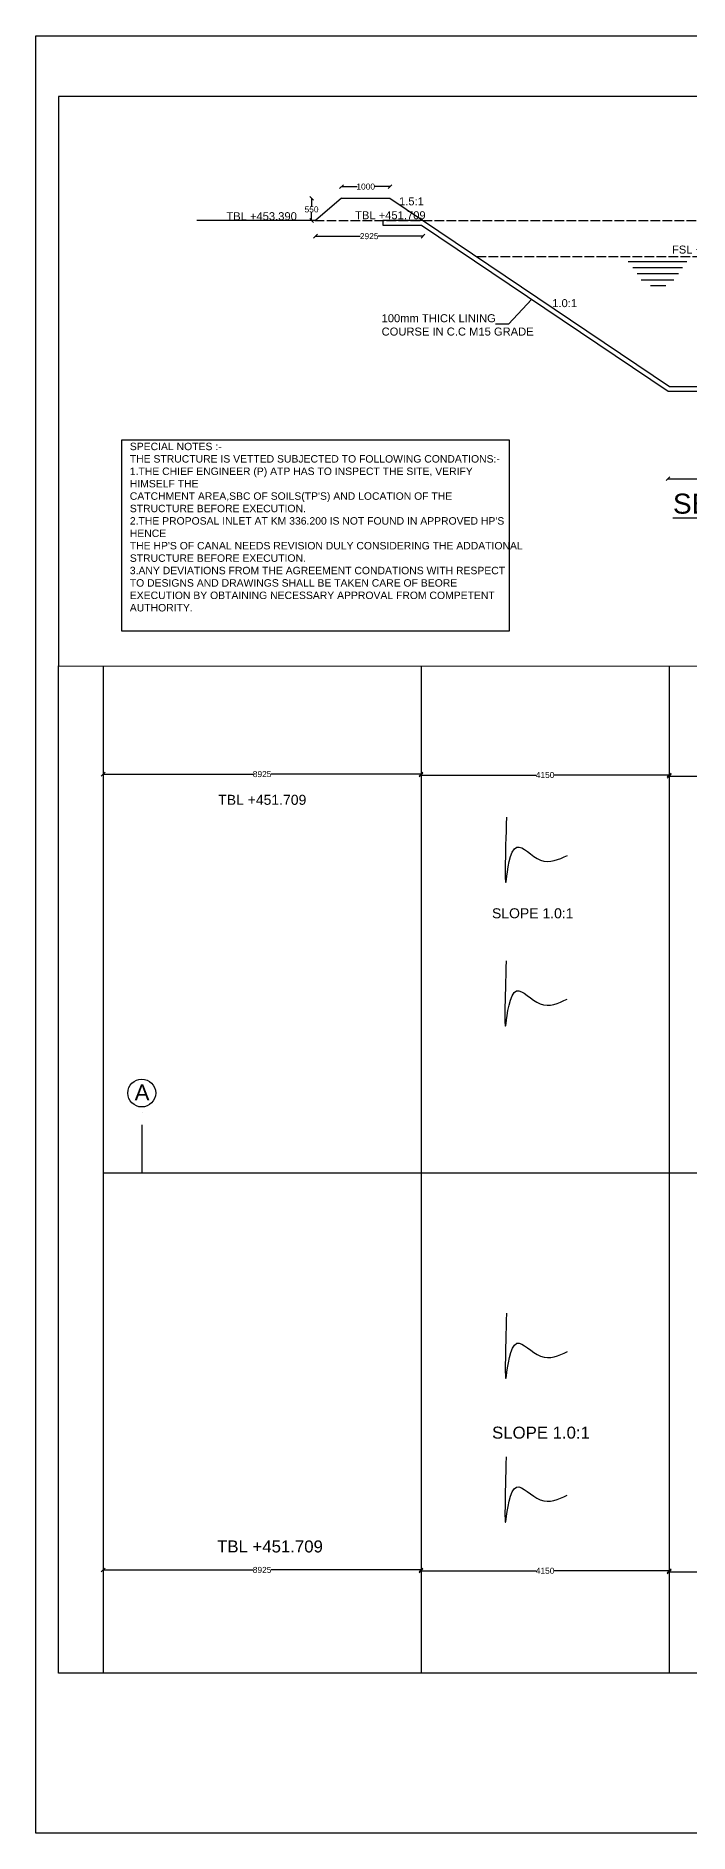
# Model space of a CAD drawing. Header units: millimetres. Extents: x 5124 to 3345871, y 2311 to 45968935.
# Drawn here: x 3264110 to 3280444, y 45924010 to 45968935 of the extents above; entities that cross this region are included whole.
import ezdxf

# ---------------------------------------------------------------- set-up
doc = ezdxf.new("R2010")
doc.units = ezdxf.units.MM
doc.header["$MEASUREMENT"] = 0
doc.linetypes.add('ACAD_ISO02W100', pattern=[15, 12, -3])
doc.linetypes.add('ACAD_ISO10W100', pattern=[18, 12, -3, 0, -3])
for name, color, linetype in [('DIMENSION', 7, 'Continuous'), ('DRAWING', 7, 'Continuous'), ('TEXT', 7, 'Continuous')]:
    doc.layers.add(name, color=color, linetype=linetype)
doc.styles.get("Standard").update_dxf_attribs({"font": 'arial.ttf', "height": 150})
doc.dimstyles.get("Standard").update_dxf_attribs({"dimtxt": 200, "dimasz": 110, "dimexe": 0.18, "dimexo": 0.0625, "dimgap": 0.09, "dimtad": 0, "dimtih": 1, "dimtoh": 1, "dimdec": 0, "dimzin": 0, "dimdsep": 46, "dimtxsty": 'Standard', "dimblk": 'OBLIQUE', "dimcen": 0.09, "dimse1": 1, "dimse2": 1, "dimadec": 0, "dimazin": 0, "dimtfac": 1, "dimtdec": 0, "dimtofl": 0, "dimtmove": 0, "dimatfit": 3, "dimfxl": 1, "dimtolj": 1, "dimtzin": 0, "dimarcsym": 0})

# ---------------------------------------------------------------- blocks, each defined once
blk = doc.blocks.new('_Oblique')
at = {"color": 0, "linetype": 'ByBlock', "lineweight": -2}
blk.add_line((-0.5, -0.5), (0.5, 0.5), dxfattribs=at)
blk = doc.blocks.new('*D34')
at = {"layer": 'Defpoints', "color": 0, "transparency": 16777216}
for p in [(3272964, 45965169), (3271751, 45964876), (3272964, 45964876)]:
    blk.add_point(p, dxfattribs=at)
at = {"layer": 'DIMENSION', "color": 0, "lineweight": -2, "transparency": 16777216}
for p, q in [((3271751, 45965169), (3272141, 45965169)), ((3272964, 45965169), (3272574, 45965169))]:
    blk.add_line(p, q, dxfattribs=at)
at = {"layer": 'DIMENSION', "color": 0, "lineweight": -2, "transparency": 16777216, "xscale": 95, "yscale": 95, "zscale": 95, "rotation": 180}
blk.add_blockref('_Oblique', (3271751, 45965169), dxfattribs=at)
at = {"layer": 'DIMENSION', "color": 0, "lineweight": -2, "transparency": 16777216, "xscale": 95, "yscale": 95, "zscale": 95}
blk.add_blockref('_Oblique', (3272964, 45965169), dxfattribs=at)
at = {"layer": 'DIMENSION', "color": 0, "transparency": 16777216, "insert": (3272357, 45965169), "char_height": 150, "attachment_point": 5}
blk.add_mtext('\\A1;1000', dxfattribs=at)
blk = doc.blocks.new('*D35')
at = {"layer": 'Defpoints', "color": 0, "transparency": 16777216}
for p in [(3271100, 45964320), (3273789, 45964320), (3273789, 45963929)]:
    blk.add_point(p, dxfattribs=at)
at = {"layer": 'DIMENSION', "color": 0, "lineweight": -2, "transparency": 16777216}
for p, q in [((3271100, 45963929), (3272219, 45963929)), ((3273789, 45963929), (3272670, 45963929))]:
    blk.add_line(p, q, dxfattribs=at)
at = {"layer": 'DIMENSION', "color": 0, "lineweight": -2, "transparency": 16777216, "xscale": 95, "yscale": 95, "zscale": 95, "rotation": 180}
blk.add_blockref('_Oblique', (3271100, 45963929), dxfattribs=at)
at = {"layer": 'DIMENSION', "color": 0, "lineweight": -2, "transparency": 16777216, "xscale": 95, "yscale": 95, "zscale": 95}
blk.add_blockref('_Oblique', (3273789, 45963929), dxfattribs=at)
at = {"layer": 'DIMENSION', "color": 0, "transparency": 16777216, "insert": (3272444, 45963929), "char_height": 150, "attachment_point": 5}
blk.add_mtext('\\A1;2925', dxfattribs=at)
blk = doc.blocks.new('*D36')
at = {"layer": 'Defpoints', "color": 0, "transparency": 16777216}
for p in [(3271003, 45964876), (3271751, 45964876), (3271575, 45964320)]:
    blk.add_point(p, dxfattribs=at)
at = {"layer": 'DIMENSION', "color": 0, "lineweight": -2, "transparency": 16777216}
for p, q in [((3271003, 45964876), (3271003, 45964675)), ((3271003, 45964320), (3271003, 45964521))]:
    blk.add_line(p, q, dxfattribs=at)
at = {"layer": 'DIMENSION', "color": 0, "lineweight": -2, "transparency": 16777216, "xscale": 95, "yscale": 95, "zscale": 95}
for p, rotation in [((3271003, 45964876), 90), ((3271003, 45964320), 270)]:
    blk.add_blockref('_Oblique', p, dxfattribs=dict(at, rotation=rotation))
at = {"layer": 'DIMENSION', "color": 0, "transparency": 16777216, "insert": (3271003, 45964598), "char_height": 150, "attachment_point": 5}
blk.add_mtext('\\A1;550', dxfattribs=at)
blk = doc.blocks.new('*D87')
at = {"layer": 'Defpoints', "color": 0, "transparency": 16777216}
for p in [(3265792, 45950481), (3273740, 45950481), (3273740, 45950481)]:
    blk.add_point(p, dxfattribs=at)
at = {"layer": 'DIMENSION', "color": 0, "lineweight": -2, "transparency": 16777216}
for p, q in [((3265792, 45950481), (3269541, 45950481)), ((3273740, 45950481), (3269991, 45950481))]:
    blk.add_line(p, q, dxfattribs=at)
at = {"layer": 'DIMENSION', "color": 0, "lineweight": -2, "transparency": 16777216, "xscale": 95, "yscale": 95, "zscale": 95, "rotation": 180}
blk.add_blockref('_Oblique', (3265792, 45950481), dxfattribs=at)
at = {"layer": 'DIMENSION', "color": 0, "lineweight": -2, "transparency": 16777216, "xscale": 95, "yscale": 95, "zscale": 95}
blk.add_blockref('_Oblique', (3273740, 45950481), dxfattribs=at)
at = {"layer": 'DIMENSION', "color": 0, "transparency": 16777216, "insert": (3269766, 45950481), "char_height": 150, "attachment_point": 5}
blk.add_mtext('\\A1;8925', dxfattribs=at)
blk = doc.blocks.new('*D88')
at = {"layer": 'Defpoints', "color": 0, "transparency": 16777216}
for p in [(3273740, 45950748), (3279946, 45950748), (3279946, 45950459)]:
    blk.add_point(p, dxfattribs=at)
at = {"layer": 'DIMENSION', "color": 0, "lineweight": -2, "transparency": 16777216}
for p, q in [((3273740, 45950459), (3276616, 45950459)), ((3279946, 45950459), (3277070, 45950459))]:
    blk.add_line(p, q, dxfattribs=at)
at = {"layer": 'DIMENSION', "color": 0, "lineweight": -2, "transparency": 16777216, "xscale": 95, "yscale": 95, "zscale": 95, "rotation": 180}
blk.add_blockref('_Oblique', (3273740, 45950459), dxfattribs=at)
at = {"layer": 'DIMENSION', "color": 0, "lineweight": -2, "transparency": 16777216, "xscale": 95, "yscale": 95, "zscale": 95}
blk.add_blockref('_Oblique', (3279946, 45950459), dxfattribs=at)
at = {"layer": 'DIMENSION', "color": 0, "transparency": 16777216, "insert": (3276843, 45950459), "char_height": 150, "attachment_point": 5}
blk.add_mtext('\\A1;4150', dxfattribs=at)
blk = doc.blocks.new('*D89')
at = {"layer": 'Defpoints', "color": 0, "transparency": 16777216}
for p in [(3279946, 45950748), (3290283, 45950748), (3290283, 45950432)]:
    blk.add_point(p, dxfattribs=at)
at = {"layer": 'DIMENSION', "color": 0, "lineweight": -2, "transparency": 16777216}
for p, q in [((3279946, 45950432), (3283296, 45950432)), ((3290283, 45950432), (3286933, 45950432))]:
    blk.add_line(p, q, dxfattribs=at)
at = {"layer": 'DIMENSION', "color": 0, "lineweight": -2, "transparency": 16777216, "xscale": 95, "yscale": 95, "zscale": 95, "rotation": 180}
blk.add_blockref('_Oblique', (3279946, 45950432), dxfattribs=at)
at = {"layer": 'DIMENSION', "color": 0, "lineweight": -2, "transparency": 16777216, "xscale": 95, "yscale": 95, "zscale": 95}
blk.add_blockref('_Oblique', (3290283, 45950432), dxfattribs=at)
at = {"layer": 'DIMENSION', "color": 0, "transparency": 16777216, "insert": (3285115, 45950432), "char_height": 150, "attachment_point": 5}
blk.add_mtext('\\A1;11400 (NORMAL CANAL BED WIDTH)', dxfattribs=at)
blk = doc.blocks.new('*D92')
at = {"layer": 'Defpoints', "color": 0, "transparency": 16777216}
for p in [(3265792, 45930587), (3273740, 45930587), (3273740, 45930587)]:
    blk.add_point(p, dxfattribs=at)
at = {"layer": 'DIMENSION', "color": 0, "lineweight": -2, "transparency": 16777216}
for p, q in [((3265792, 45930587), (3269541, 45930587)), ((3273740, 45930587), (3269991, 45930587))]:
    blk.add_line(p, q, dxfattribs=at)
at = {"layer": 'DIMENSION', "color": 0, "lineweight": -2, "transparency": 16777216, "xscale": 95, "yscale": 95, "zscale": 95, "rotation": 180}
blk.add_blockref('_Oblique', (3265792, 45930587), dxfattribs=at)
at = {"layer": 'DIMENSION', "color": 0, "lineweight": -2, "transparency": 16777216, "xscale": 95, "yscale": 95, "zscale": 95}
blk.add_blockref('_Oblique', (3273740, 45930587), dxfattribs=at)
at = {"layer": 'DIMENSION', "color": 0, "transparency": 16777216, "insert": (3269766, 45930587), "char_height": 150, "attachment_point": 5}
blk.add_mtext('\\A1;8925', dxfattribs=at)
blk = doc.blocks.new('*D93')
at = {"layer": 'Defpoints', "color": 0, "transparency": 16777216}
for p in [(3273740, 45930854), (3279946, 45930854), (3279946, 45930565)]:
    blk.add_point(p, dxfattribs=at)
at = {"layer": 'DIMENSION', "color": 0, "lineweight": -2, "transparency": 16777216}
for p, q in [((3273740, 45930565), (3276616, 45930565)), ((3279946, 45930565), (3277070, 45930565))]:
    blk.add_line(p, q, dxfattribs=at)
at = {"layer": 'DIMENSION', "color": 0, "lineweight": -2, "transparency": 16777216, "xscale": 95, "yscale": 95, "zscale": 95, "rotation": 180}
blk.add_blockref('_Oblique', (3273740, 45930565), dxfattribs=at)
at = {"layer": 'DIMENSION', "color": 0, "lineweight": -2, "transparency": 16777216, "xscale": 95, "yscale": 95, "zscale": 95}
blk.add_blockref('_Oblique', (3279946, 45930565), dxfattribs=at)
at = {"layer": 'DIMENSION', "color": 0, "transparency": 16777216, "insert": (3276843, 45930565), "char_height": 150, "attachment_point": 5}
blk.add_mtext('\\A1;4150', dxfattribs=at)
blk = doc.blocks.new('*D94')
at = {"layer": 'Defpoints', "color": 0, "transparency": 16777216}
for p in [(3279946, 45930854), (3290283, 45930854), (3290283, 45930539)]:
    blk.add_point(p, dxfattribs=at)
at = {"layer": 'TEXT', "color": 0, "lineweight": -2, "transparency": 16777216}
for p, q in [((3279946, 45930539), (3283296, 45930539)), ((3290283, 45930539), (3286933, 45930539))]:
    blk.add_line(p, q, dxfattribs=at)
at = {"layer": 'TEXT', "color": 0, "lineweight": -2, "transparency": 16777216, "xscale": 95, "yscale": 95, "zscale": 95, "rotation": 180}
blk.add_blockref('_Oblique', (3279946, 45930539), dxfattribs=at)
at = {"layer": 'TEXT', "color": 0, "lineweight": -2, "transparency": 16777216, "xscale": 95, "yscale": 95, "zscale": 95}
blk.add_blockref('_Oblique', (3290283, 45930539), dxfattribs=at)
at = {"layer": 'TEXT', "color": 0, "transparency": 16777216, "insert": (3285115, 45930539), "char_height": 150, "attachment_point": 5}
blk.add_mtext('\\A1;11400 (NORMAL CANAL BED WIDTH)', dxfattribs=at)
blk = doc.blocks.new('*D120')
at = {"layer": 'Defpoints', "color": 0, "transparency": 16777216}
for p in [(3279919, 45960058), (3290471, 45959745), (3290471, 45957866)]:
    blk.add_point(p, dxfattribs=at)
at = {"layer": 'TEXT', "color": 0, "lineweight": -2, "transparency": 16777216}
for p, q in [((3279919, 45957866), (3284920, 45957866)), ((3290471, 45957866), (3285470, 45957866))]:
    blk.add_line(p, q, dxfattribs=at)
at = {"layer": 'TEXT', "color": 0, "lineweight": -2, "transparency": 16777216, "xscale": 95, "yscale": 95, "zscale": 95, "rotation": 180}
blk.add_blockref('_Oblique', (3279919, 45957866), dxfattribs=at)
at = {"layer": 'TEXT', "color": 0, "lineweight": -2, "transparency": 16777216, "xscale": 95, "yscale": 95, "zscale": 95}
blk.add_blockref('_Oblique', (3290471, 45957866), dxfattribs=at)
at = {"layer": 'TEXT', "color": 0, "transparency": 16777216, "insert": (3285195, 45957866), "char_height": 150, "attachment_point": 5}
blk.add_mtext('\\A1;11400', dxfattribs=at)

msp = doc.modelspace()

# ---------------------------------------------------------------- linework, layer by layer
at = {"layer": 'DIMENSION'}
msp.add_lwpolyline([(3312823.9, 45953181.5), (3312823.9, 45967422.7), (3264670.7, 45967422.7), (3264670.7, 45953189.9)], dxfattribs=at)
msp.add_circle((3266757.2, 45942508.6), 347.7, dxfattribs=at)
at = {"layer": 'DRAWING'}
msp.add_lwpolyline([(3264109.7, 45968935), (3345870.9, 45968935), (3345870.9, 45924009.6), (3264109.7, 45924009.6)], close=True, dxfattribs=at)
for points in [[(3271750.7, 45964875.7), (3271099.6, 45964320.3)], [(3271750.7, 45964875.7), (3272964, 45964875.7)], [(3272964, 45964875.7), (3272964, 45964875.7), (3279953.5, 45960170), (3282637, 45960170), (3283476.2, 45959857.9), (3290444.1, 45959857.9), (3299321.1, 45964318.6), (3299900.6, 45964318.6), (3300326.6, 45964099.4), (3302300.9, 45964099.4)], [(3271080.8, 45964320.4), (3268130, 45964320.4)], [(3272789.2, 45964320.4), (3272789.2, 45964207.9)], [(3273788.8, 45964320.4), (3272789.2, 45964320.4)], [(3272789.2, 45964207.9), (3273754.5, 45964207.9), (3279919.2, 45960057.6), (3282616.7, 45960057.6), (3283456, 45959745.4), (3290470.8, 45959745.4), (3299347.8, 45964206.1), (3299873.4, 45964206.1), (3300299.4, 45963986.9), (3302300.9, 45963986.9)], [(3278923.8, 45963292.5), (3280391, 45963292.5)], [(3279037.1, 45963144), (3280283.2, 45963144)], [(3279146.9, 45962994.4), (3280181.3, 45962994.4)], [(3279244.8, 45962840.8), (3280065.5, 45962840.8)], [(3279475.6, 45962696.7), (3279861.6, 45962696.7)], [(3290282.7, 45953181.5), (3312823.9, 45953181.5), (3312823.9, 45928005), (3264670.7, 45928005), (3264670.7, 45953189.9), (3290282.7, 45953181.5)], [(3265791.9, 45953189.5), (3265791.9, 45928005)], [(3273740.2, 45953186.9), (3273740.2, 45928005)], [(3279946.4, 45953184.9), (3279946.4, 45928005)]]:
    msp.add_lwpolyline(points, dxfattribs=at)
at = {"layer": 'DRAWING', "linetype": 'ACAD_ISO02W100', "ltscale": 20}
for points in [[(3271080.8, 45964320.4), (3296479.8, 45964317.3)], [(3275127.5, 45963419.1), (3295150.6, 45963416.4)]]:
    msp.add_lwpolyline(points, dxfattribs=at)
at = {"layer": 'DRAWING', "linetype": 'ACAD_ISO10W100', "ltscale": 100}
msp.add_lwpolyline([(3266762.6, 45940515), (3266762.6, 45942160.4)], dxfattribs=at)
at = {"layer": 'DRAWING'}
for points in [[(3275877.6, 45937005), (3275877.6, 45935442), (3276139.4, 45936252.7), (3276731.6, 45935930.6), (3277406.8, 45936048.9)], [(3275869.9, 45933412.2), (3275869.9, 45931849.3), (3276131.8, 45932660), (3276723.9, 45932337.8), (3277399.2, 45932456.1)]]:
    msp.add_spline(points, degree=3, dxfattribs=at)
at = {"layer": 'TEXT'}
msp.add_lwpolyline([(3266255.6, 45958835.8), (3275941.2, 45958835.8), (3275941.2, 45954054.5), (3266255.6, 45954054.5)], close=True, dxfattribs=at)
msp.add_lwpolyline([(3265779.2, 45940515), (3311922.8, 45940515), (3311922.8, 45942128.8)], dxfattribs=at)
for points in [[(3275875.2, 45949406.5), (3275875.2, 45947843.6), (3276137, 45948654.3), (3276729.1, 45948332.1), (3277404.4, 45948450.4)], [(3275867.5, 45945813.8), (3275867.5, 45944250.8), (3276129.4, 45945061.5), (3276721.5, 45944739.4), (3277396.8, 45944857.7)]]:
    msp.add_spline(points, degree=3, dxfattribs=at)

# ---------------------------------------------------------------- texts
at = {"layer": 'TEXT', "color": 7}
msp.add_text('%%USECTIONAL ELEVATION (A-A)', height=501.297, dxfattribs=at).set_placement((3280040, 45956991.8))
at = {"layer": 'TEXT', "attachment_point": 1}
for s, insert, char_height, width in [('TBL +453.390', (3268872.3, 45964528.5), 200, 1904.27), ('TBL +451.709', (3272091.6, 45964552.7), 200, 1904.27), ('1.5:1', (3273190.2, 45964900.7), 200, 572.123), ('FSL +450.809', (3280017.1, 45963694.5), 200, 1904.27), ('1.0:1', (3277021.1, 45962355.2), 200, 572.123), ('100mm THICK LINING COURSE IN C.C M15 GRADE', (3272753.9, 45961978.1), 200, 3937.409), ("SPECIAL NOTES :- \\PTHE STRUCTURE IS VETTED SUBJECTED TO FOLLOWING CONDATIONS:-\\P1.THE CHIEF ENGINEER (P) ATP HAS TO INSPECT THE SITE, VERIFY HIMSELF THE \\PCATCHMENT AREA,SBC OF SOILS(TP'S) AND LOCATION OF THE STRUCTURE BEFORE EXECUTION.\\P2.THE PROPOSAL INLET AT KM 336.200 IS NOT FOUND IN APPROVED HP'S HENCE \\PTHE HP'S OF CANAL NEEDS REVISION DULY CONSIDERING THE ADDATIONAL\\PSTRUCTURE BEFORE EXECUTION.\\P3.ANY DEVIATIONS FROM THE AGREEMENT CONDATIONS WITH RESPECT TO DESIGNS AND DRAWINGS SHALL BE TAKEN CARE OF BEORE EXECUTION BY OBTAINING NECESSARY APPROVAL FROM COMPETENT AUTHORITY.", (3266457.7, 45958766), 186.0481, 9576.777), ('TBL +451.709', (3268668.3, 45949964.4), 250, 4444.064), ('SLOPE 1.0:1', (3275515.2, 45947127.7), 250, 4444.064), ('A', (3266577.6, 45942723.3), 400, 4502.224), ('SLOPE 1.0:1', (3275517.6, 45934169.4), 300, 2497.634), ('TBL +451.709', (3268641.6, 45931324.7), 300, 3266.677)]:
    msp.add_mtext(s, dxfattribs=dict(at, insert=insert, char_height=char_height, width=width))

# ---------------------------------------------------------------- dimensions: what is measured, and where the dimension line sits
at = {"layer": 'DIMENSION'}
for base, p1, p2, text, override, picture, middle in [((3272964, 45965168.8), (3271750.7, 45964875.7), (3272964, 45964875.7), '1000', {"dimasz": 95, "dimarcsym": 1}, '*D34', (3272357.3, 45965168.8)), ((3273789.3, 45963928.6), (3271099.6, 45964320.3), (3273789.3, 45964320), '2925', {"dimasz": 95, "dimarcsym": 1}, '*D35', (3272444.5, 45963928.6)), ((3290282.7, 45950432.5), (3279946.4, 45950748.2), (3290282.7, 45950748.2), '11400 (NORMAL CANAL BED WIDTH)', {"dimtxt": 150, "dimasz": 95, "dimarcsym": 1}, '*D89', (3285114.6, 45950432.5)), ((3273740.2, 45950481), (3265791.9, 45950481), (3273740.2, 45950481), '8925', {"dimtxt": 150, "dimasz": 95, "dimarcsym": 1}, '*D87', (3269766, 45950481)), ((3279946.4, 45950458.6), (3273740.2, 45950748.2), (3279946.4, 45950748.2), '4150', {"dimtxt": 150, "dimasz": 95, "dimarcsym": 1}, '*D88', (3276843.3, 45950458.6)), ((3279946.4, 45930564.8), (3273740.2, 45930854.4), (3279946.4, 45930854.4), '4150', {"dimtxt": 150, "dimasz": 95, "dimarcsym": 1}, '*D93', (3276843.3, 45930564.8)), ((3273740.2, 45930587.2), (3265791.9, 45930587.2), (3273740.2, 45930587.2), '8925', {"dimtxt": 150, "dimasz": 95, "dimarcsym": 1}, '*D92', (3269766, 45930587.2))]:
    dim = msp.add_linear_dim(base=base, p1=p1, p2=p2, text=text, dimstyle='Standard', override=override, dxfattribs=at)
    dim.commit()
    dim.dimension.update_dxf_attribs({"geometry": picture, "text_midpoint": middle})
dim = msp.add_linear_dim(base=(3271003, 45964875.7), p1=(3271575.3, 45964320.3), p2=(3271750.7, 45964875.7), angle=90, text='550', dimstyle='Standard', override={"dimasz": 95, "dimarcsym": 1}, dxfattribs=at)
dim.commit()
dim.dimension.update_dxf_attribs({"geometry": '*D36', "text_midpoint": (3271003, 45964598)})
at = {"layer": 'TEXT'}
for base, p1, p2, text, picture, middle in [((3290470.8, 45957866), (3279919.2, 45960057.6), (3290470.8, 45959745.4), '11400', '*D120', (3285195, 45957866)), ((3290282.7, 45930538.7), (3279946.4, 45930854.4), (3290282.7, 45930854.4), '11400 (NORMAL CANAL BED WIDTH)', '*D94', (3285114.6, 45930538.7))]:
    dim = msp.add_linear_dim(base=base, p1=p1, p2=p2, text=text, dimstyle='Standard', override={"dimtxt": 150, "dimasz": 95, "dimarcsym": 1}, dxfattribs=at)
    dim.commit()
    dim.dimension.update_dxf_attribs({"geometry": picture, "text_midpoint": middle})

# ---------------------------------------------------------------- leaders
msp.add_leader([(3276507.7, 45962354.3), (3275928.1, 45961732), (3275600.8, 45961732)], dimstyle='Standard', override={"dimtxt": 150, "dimasz": 95, "dimgap": 0.09, "dimtad": 0, "dimarcsym": 1}, dxfattribs=at)

doc.saveas('drawing.dxf')
